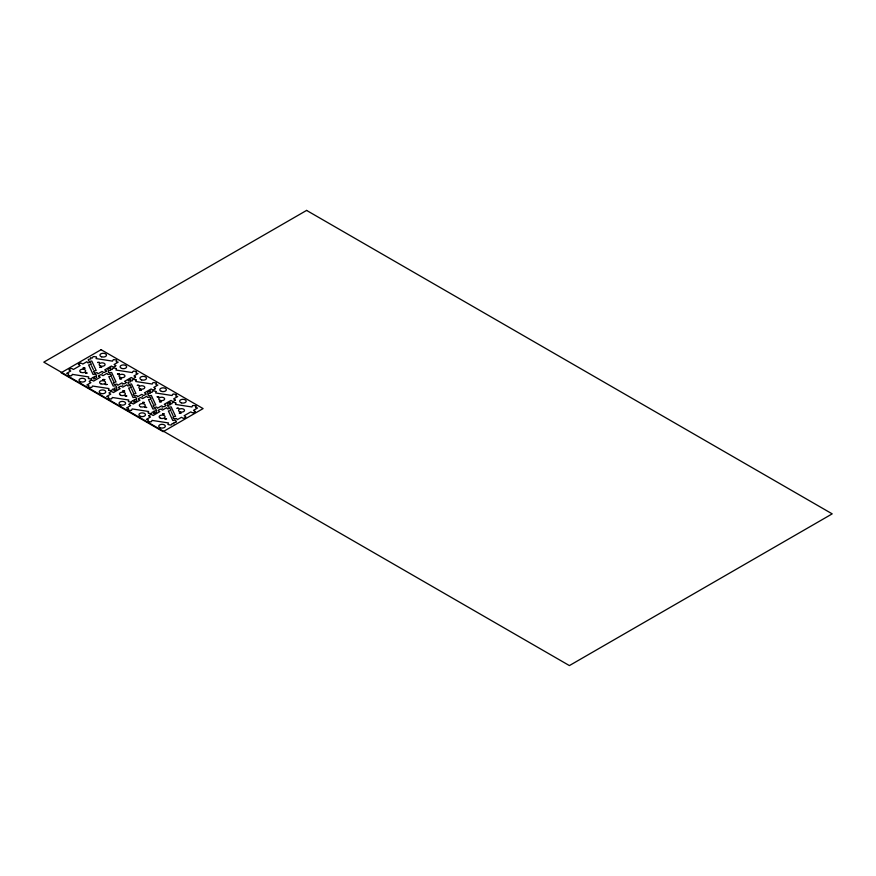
<?xml version="1.0" encoding="UTF-8"?>
<svg xmlns="http://www.w3.org/2000/svg" width="876" height="876" viewBox="0 0 876 876"><rect width="100%" height="100%" fill="white"/><g stroke="black" fill="none" stroke-linecap="round" stroke-linejoin="round"><path stroke-width="1.31" d="M68.098 375.027L68.667 373.811L66.685 373.351L70.748 370.997L69.204 370.11M71.755 375.585L72.314 374.37L88.772 376.921L88.323 378.465M92.976 356.806L92.418 358.021L90.502 357.726L90.808 358.941L88.706 359.269M96.634 357.364L96.064 358.58L112.522 361.131L113.081 359.916M88.268 386.666L88.837 385.451L86.844 384.991L90.918 382.648L89.374 381.75M91.914 387.236L92.484 386.02L108.942 388.561L108.482 390.116M112.829 368.259L112.27 369.475L110.354 369.179L110.661 370.406L108.558 370.734M116.727 360.474L116.169 361.689L118.151 362.149L114.088 364.504L115.818 365.708M116.475 368.829L115.917 370.044L132.375 372.585L132.933 371.369M111.767 398.7L112.336 397.485L128.794 400.025L128.224 401.241M132.681 379.724L132.123 380.94L130.206 380.644L130.513 381.87L128.411 382.199M127.973 409.596L128.542 408.38L126.549 407.92L130.623 405.566L129.079 404.679M131.619 410.154L132.188 408.939L148.646 411.49L148.077 412.705M152.785 382.834L152.227 384.049L135.769 381.498L136.218 379.954M152.534 391.189L151.975 392.404L149.851 392.229L150.365 393.324L148.263 393.652M156.432 383.392L155.873 384.619L157.855 385.079L153.793 387.422L155.337 388.309M156.18 391.747L155.621 392.963L172.079 395.514L172.638 394.299M147.825 421.049L148.394 419.834L146.401 419.374L150.475 417.031L148.745 415.815M151.723 413.264L152.293 412.048L154.406 412.224L153.902 411.118L156.005 410.8M151.471 421.619L152.041 420.403L168.499 422.944L167.929 424.159M172.386 402.642L171.827 403.858L169.703 403.683L170.218 404.789L168.115 405.117M176.284 394.857L175.726 396.072L177.708 396.532L173.645 398.887L175.375 400.091M176.032 403.212L175.474 404.427L191.932 406.968L192.49 405.752M171.576 424.729L172.145 423.513L174.05 423.809L173.755 422.582L175.857 422.254M196.136 406.322L195.578 407.537L197.56 407.997L193.497 410.351L195.03 411.238M96.831 377.184L96.338 377.644A6.143 3.548 0 0 1 93.59 378.99M107.748 369.727L108.241 369.256A6.143 3.548 0 0 1 110.989 367.909M117.001 388.824L116.508 389.294A6.143 3.548 0 0 1 113.76 390.63M136.853 400.288L136.36 400.748A6.143 3.548 0 0 1 133.612 402.095M147.453 392.645L147.945 392.174A6.143 3.548 0 0 1 150.694 390.838M156.705 411.742L156.213 412.213A6.143 3.548 0 0 1 153.464 413.549M167.305 404.11L167.798 403.639A6.143 3.548 0 0 1 170.546 402.303M69.094 369.628L71.033 368.5M78.468 364.208L80.417 363.091M91.465 378.958L92.418 377.479L94.323 377.775L94.028 376.56L96.13 376.231M89.264 381.268L91.203 380.151M98.638 375.859L100.576 374.731M104.419 372.41L106.368 371.293M113.803 367L115.742 365.872M111.635 390.597L112.588 389.13L114.493 389.426L114.198 388.199L116.3 387.871M109.117 392.733L111.055 391.605M118.49 387.312L120.428 386.196M124.272 383.874L126.221 382.746M133.656 378.454L135.594 377.337M133.349 394.025L135.9 393.477L131.488 383.973L129.385 384.301M131.488 402.062L132.44 400.595L134.346 400.89L134.05 399.664L136.152 399.336M128.969 404.186L130.907 403.07M138.342 398.777L140.28 397.66M144.124 395.339L146.073 394.211M153.508 389.919L155.446 388.802M163.976 406.793L165.914 405.676M173.349 401.383L175.299 400.255M148.821 415.651L150.76 414.534M158.195 410.242L160.133 409.114M183.829 418.257L185.767 417.14M193.202 412.848L195.151 411.72M89.681 361.372L91.783 361.054L96.196 370.548L94.093 370.876M89.768 362.522L87.666 362.839L86.866 361.7L82.793 364.044L81.249 363.157M90.743 364.624L88.64 364.953L93.053 374.446L95.156 374.129M95.068 372.979L97.17 372.661L97.97 373.8L102.043 371.457L103.576 372.344M109.533 372.837L111.635 372.508L116.048 382.013L113.946 382.341M109.938 374.161L107.825 374.49L107.025 373.34L102.963 375.684L101.419 374.797M110.913 376.264L108.81 376.592L113.212 386.097L115.325 385.769M114.92 384.444L117.023 384.115L117.822 385.265L121.895 382.921L123.428 383.808M129.79 385.626L127.677 385.944L126.878 384.805L122.815 387.148L121.271 386.261M130.765 387.729L128.662 388.057L133.064 397.551L135.178 397.233M134.773 395.908L136.875 395.58L137.674 396.729L141.748 394.375L143.281 395.273M149.238 395.766L151.34 395.437L155.753 404.931L153.65 405.26M149.643 397.08L147.529 397.408L146.73 396.259L142.668 398.613L141.124 397.726M150.617 399.193L148.515 399.511L152.917 409.015L155.03 408.687M154.625 407.362L156.727 407.044L157.527 408.183L161.6 405.84L163.133 406.727M169.09 407.22L171.192 406.891L175.605 416.396L173.503 416.724M169.495 408.545L167.382 408.873L166.582 407.723L162.52 410.077L160.976 409.18M170.47 410.647L168.367 410.975L172.769 420.48L174.882 420.151M174.477 418.827L176.58 418.498L177.379 419.648L181.452 417.305L182.985 418.191M93.655 356.499L96.305 356.915M113.76 359.609L116.409 360.025M113.508 367.964L116.158 368.369M133.612 371.074L136.262 371.479M133.36 379.428L136.01 379.834M153.464 382.538L156.114 382.943M68.427 375.475L71.076 375.892M88.531 378.585L91.181 379.001M153.212 390.882L155.862 391.298M173.317 393.992L175.966 394.408M88.596 387.126L91.246 387.531M108.701 390.236L111.351 390.641M173.065 402.347L175.715 402.763M193.169 405.457L195.819 405.873M108.449 398.58L111.099 398.996M128.553 401.69L131.203 402.106M128.301 410.045L130.951 410.461M148.405 413.154L151.055 413.571M148.154 421.509L150.803 421.914M168.258 424.619L170.908 425.024M135.484 376.855L133.94 375.957L138.003 373.614L136.021 373.154L136.47 371.599M112.96 366.935L111.416 366.037L104.715 369.913L106.248 370.8M132.813 378.388L131.269 377.501L124.556 381.378L126.1 382.264M152.665 389.853L151.121 388.966L144.409 392.842L145.953 393.729M172.517 401.317L170.973 400.431L164.261 404.296L165.805 405.183M192.37 412.782L190.826 411.884L184.113 415.761L185.657 416.647M102.098 373.329L102.656 373.658M122.257 384.98L122.826 385.298M142.109 396.434L142.679 396.762M161.961 407.898L162.531 408.227M98.747 376.341L100.291 377.227L93.59 381.104L92.046 380.217M118.599 387.805L120.143 388.692L113.442 392.568L111.898 391.671M138.452 399.259L139.996 400.157L133.294 404.022L131.75 403.135M158.304 410.724L159.848 411.61L153.147 415.487L151.603 414.6M71.876 368.566L73.42 369.464L80.121 365.588L78.391 364.372M109.226 393.215L110.77 394.101L106.697 396.456L108.69 396.916L108.23 398.46M170.273 408.731L170.984 410.264M175.66 420.338L176.372 421.871M171.258 411.775L173.054 415.651M167.59 405.5L168.301 407.033M172.977 417.107L173.689 418.64M150.42 397.266L151.132 398.799M155.808 408.873L156.519 410.406M151.406 400.321L153.201 404.186M147.737 394.047L148.449 395.569M153.125 405.654L153.837 407.176M130.568 385.812L131.28 387.345M135.955 397.419L136.667 398.952M131.553 388.856L133.349 392.722M127.885 382.582L128.597 384.115M133.272 394.189L133.984 395.722M110.715 374.348L111.427 375.881M116.103 385.955L116.815 387.488M111.701 377.392L113.497 381.268M108.033 371.117L108.744 372.65M113.42 382.724L114.132 384.257M90.556 362.708L91.268 364.241M95.944 374.315L96.645 375.837M91.531 365.752L93.327 369.617M88.18 359.664L88.892 361.186M93.568 371.26L94.279 372.793M128.115 380.721A6.143 3.548 0 0 1 130.842 379.374M85.399 372.979L87.184 373.056L85.41 372.935M97.652 362.445L99.437 362.467L97.652 362.445M105.251 384.444L107.036 384.476L105.251 384.444M117.504 373.899L119.289 373.932L117.504 373.899M125.104 395.897L126.889 395.985L125.137 395.81M137.357 385.363L139.131 385.44L137.379 385.265M144.956 407.362L146.741 407.45L144.967 407.318M157.209 396.828L158.983 396.905L157.22 396.773M164.808 418.827L166.593 418.903L164.819 418.783M177.061 408.282L178.835 408.369L177.072 408.238M83.143 368.073L84.917 368.15L83.143 368.073M99.919 367.307L101.704 367.373L99.963 367.197M102.996 379.538L104.77 379.604L102.996 379.538M119.771 378.76L121.556 378.837L119.793 378.717M122.848 391.003L124.622 391.068L122.848 391.003M139.623 390.225L141.408 390.291L139.634 390.17M142.7 402.467L144.474 402.533L142.733 402.358M159.476 401.69L161.25 401.755L159.476 401.69M162.553 413.921L164.327 413.998L162.564 413.877M179.328 413.154L181.102 413.22L179.372 413.045M306.6 210.415L43.8 362.138L569.4 665.585L832.2 513.862L306.6 210.415M101.101 349.688L61.134 372.76L163.144 431.66L203.101 408.588L101.101 349.688M80.493 381.739A3.274 1.883 0 0 0 85.585 380.315A3.274 1.883 0 0 0 80.899 378.476A3.274 1.883 0 0 0 80.493 381.739M100.86 393.455A3.274 1.883 0 0 0 105.766 391.824A3.274 1.883 0 0 0 100.86 390.181A3.274 1.883 0 0 0 100.86 393.455M120.516 404.843A3.274 1.883 0 0 0 125.607 403.42A3.274 1.883 0 0 0 120.921 401.58A3.274 1.883 0 0 0 120.516 404.843M140.565 416.374A3.274 1.883 0 0 0 145.471 414.742A3.274 1.883 0 0 0 140.565 413.111A3.274 1.883 0 0 0 140.565 416.374M160.22 427.773A3.274 1.883 0 0 0 165.312 426.338A3.274 1.883 0 0 0 160.615 424.51A3.274 1.883 0 0 0 160.22 427.773M101.583 356.795A3.274 1.883 0 0 0 106.489 355.163A3.274 1.883 0 0 0 101.583 353.521A3.274 1.883 0 0 0 101.583 356.795M121.742 368.435A3.274 1.883 0 0 0 126.648 366.803A3.274 1.883 0 0 0 121.742 365.172A3.274 1.883 0 0 0 121.742 368.435M141.594 379.899A3.274 1.883 0 0 0 146.5 378.268A3.274 1.883 0 0 0 141.594 376.625A3.274 1.883 0 0 0 141.594 379.899M161.447 391.364A3.274 1.883 0 0 0 166.352 389.732A3.274 1.883 0 0 0 161.447 388.09A3.274 1.883 0 0 0 161.447 391.364M181.299 402.829A3.274 1.883 0 0 0 186.205 401.186A3.274 1.883 0 0 0 181.299 399.555A3.274 1.883 0 0 0 181.299 402.829M100.368 365.938A2.978 1.719 0 0 0 105.076 364.723A2.978 1.719 0 0 0 100.904 362.982A2.978 1.719 0 0 0 100.368 365.938M80.975 372.344A2.978 1.719 0 0 0 85.673 371.139A2.978 1.719 0 0 0 81.512 369.387A2.978 1.719 0 0 0 80.975 372.344M100.828 383.808A2.978 1.719 0 0 0 105.525 382.593A2.978 1.719 0 0 0 101.353 380.852A2.978 1.719 0 0 0 100.828 383.808M120.22 377.392A2.978 1.719 0 0 0 124.929 376.187A2.978 1.719 0 0 0 120.757 374.435A2.978 1.719 0 0 0 120.22 377.392M140.072 388.856A2.978 1.719 0 0 0 144.781 387.641A2.978 1.719 0 0 0 140.609 385.9A2.978 1.719 0 0 0 140.072 388.856M120.68 395.273A2.978 1.719 0 0 0 125.377 394.058A2.978 1.719 0 0 0 121.206 392.317A2.978 1.719 0 0 0 120.68 395.273M159.925 400.321A2.978 1.719 0 0 0 164.633 399.106A2.978 1.719 0 0 0 160.461 397.365A2.978 1.719 0 0 0 159.925 400.321M140.532 406.727A2.978 1.719 0 0 0 145.23 405.522A2.978 1.719 0 0 0 141.058 403.77A2.978 1.719 0 0 0 140.532 406.727M160.385 418.191A2.978 1.719 0 0 0 165.082 416.976A2.978 1.719 0 0 0 160.91 415.235A2.978 1.719 0 0 0 160.385 418.191M179.777 411.775A2.978 1.719 0 0 0 184.486 410.57A2.978 1.719 0 0 0 180.314 408.818A2.978 1.719 0 0 0 179.777 411.775"/></g></svg>
